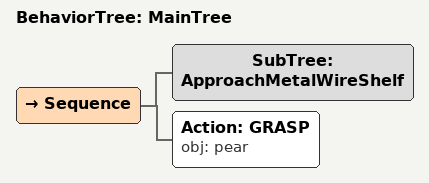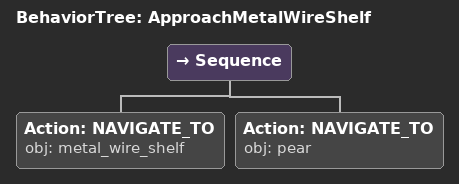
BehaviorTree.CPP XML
<root main_tree_to_execute="MainTree">
  <BehaviorTree ID="MainTree">
    <Sequence>
      <!-- Execute subtree ApproachMetalWireShelf -->
      <SubTree ID="ApproachMetalWireShelf" />
      <!-- Grasp pear -->
      <Action ID="GRASP" obj="pear" />
    </Sequence>
  </BehaviorTree>
  <!-- Subtree definition ApproachMetalWireShelf -->
  <BehaviorTree ID="ApproachMetalWireShelf">
    <Sequence>
      <!-- Navigate to metal_wire_shelf -->
      <Action ID="NAVIGATE_TO" obj="metal_wire_shelf" />
      <!-- Navigate to pear -->
      <Action ID="NAVIGATE_TO" obj="pear" />
    </Sequence>
  </BehaviorTree>
</root>
